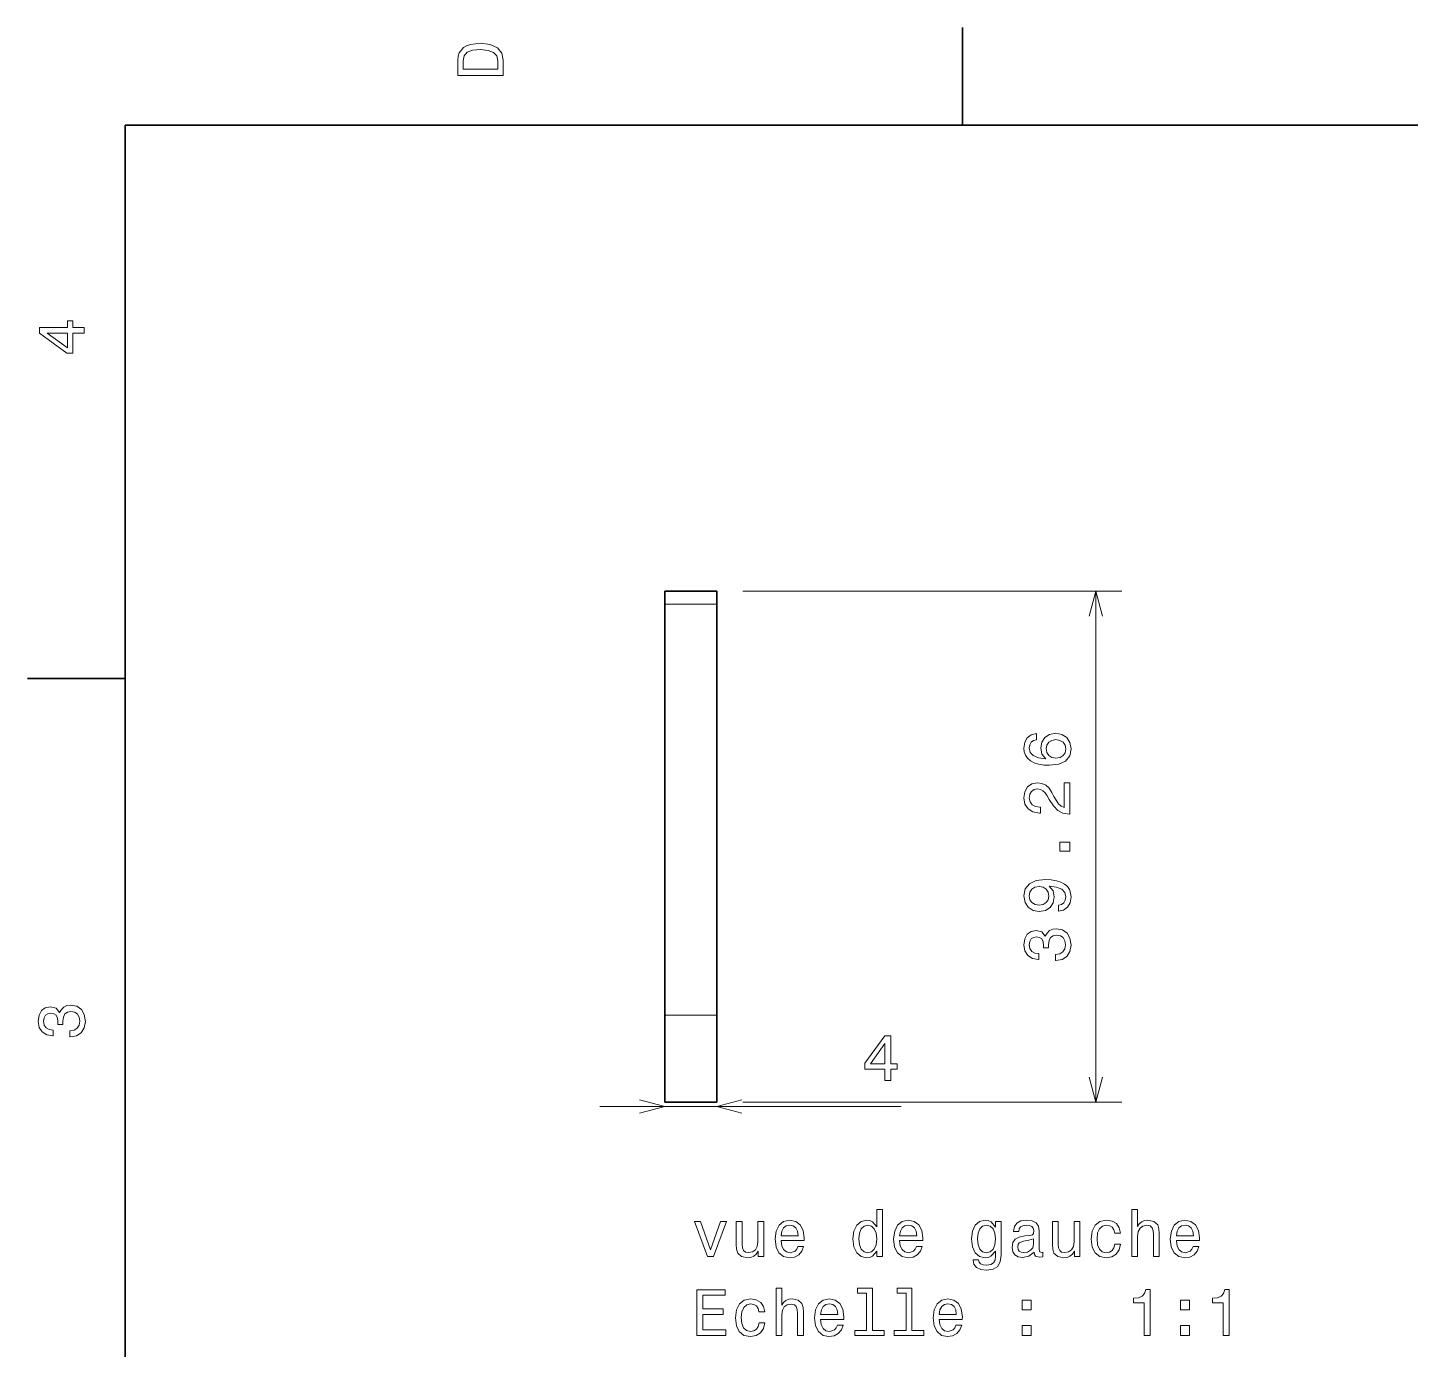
# Model space of a CAD drawing. Extents: x 0 to 297, y 0 to 210.
# Drawn here: x 2.5 to 108.7, y 106 to 207.5 of the extents above; entities that cross this region are included whole.
import ezdxf

# ---------------------------------------------------------------- set-up
doc = ezdxf.new("R2010")
doc.units = 0

msp = doc.modelspace()

# ---------------------------------------------------------------- linework, layer by layer
at = {"color": 7, "lineweight": 35, "ltscale": 0.1875}
for p, q in [((74.300003, 200), (74.300003, 207.5)), ((10, 157.5), (2.5, 157.5))]:
    msp.add_line(p, q, dxfattribs=at)
at = {"color": 7, "lineweight": 35}
for p, q in [((287, 200), (10, 200)), ((10, 200), (10, 10)), ((51.437767, 163.219543), (51.437767, 131.660126)), ((55.437767, 163.219543), (55.437767, 131.660126))]:
    msp.add_line(p, q, dxfattribs=at)
at = {"color": 7, "lineweight": 35, "ltscale": 0.025}
for p, q in [((51.437767, 163.219543), (51.437767, 164.219543)), ((55.437767, 163.219543), (55.437767, 164.219543))]:
    msp.add_line(p, q, dxfattribs=at)
at = {"color": 7, "lineweight": 35, "ltscale": 0.1}
for p, q in [((51.437767, 164.219543), (55.437767, 164.219543)), ((51.437767, 124.960129), (55.437767, 124.960129))]:
    msp.add_line(p, q, dxfattribs=at)
at = {"color": 7, "lineweight": 13}
for p, q in [((57.437767, 164.219543), (86.545364, 164.219543)), ((84.545364, 124.960129), (84.545364, 164.219543)), ((46.437767, 124.639992), (69.585487, 124.639992)), ((57.437767, 124.960129), (86.545364, 124.960129))]:
    msp.add_line(p, q, dxfattribs=at)
at = {"color": 7, "lineweight": 13, "ltscale": 0.1}
for p, q in [((51.437767, 163.219543), (55.437767, 163.219543)), ((55.437767, 131.660126), (51.437767, 131.660126))]:
    msp.add_line(p, q, dxfattribs=at)
at = {"color": 7, "lineweight": 35, "ltscale": 0.1675}
for p, q in [((51.437767, 124.960129), (51.437767, 131.660126)), ((55.437767, 124.960129), (55.437767, 131.660126))]:
    msp.add_line(p, q, dxfattribs=at)
at = {"color": 7, "lineweight": 13}
for points in [[(35.533215, 204.994965), (35.533215, 203.829971), (39.033215, 203.829971), (39.033215, 204.994965), (38.922264, 205.544678), (38.584366, 205.953171), (38.034657, 206.205338), (37.283215, 206.296112), (36.516644, 206.215424), (36.21405, 206.114563), (35.971977, 205.973343), (35.644165, 205.56485), (35.563473, 205.297562)], [(35.951801, 204.959656), (36.027451, 205.342941), (36.259438, 205.605194), (36.672985, 205.761536), (37.283215, 205.811966), (37.873272, 205.756485), (38.286816, 205.600143), (38.533936, 205.332855), (38.614628, 204.959656), (38.614628, 204.298996), (35.951801, 204.298996)], [(6.833213, 184.02739), (6.833213, 184.481277), (5.965778, 184.481277), (5.965778, 184.98056), (5.56232, 184.98056), (5.56232, 184.481277), (3.408862, 184.481277), (3.408862, 184.022339), (5.521974, 182.489197), (5.965778, 182.489197), (5.965778, 184.02739)], [(5.56232, 182.912827), (3.993876, 184.02739), (5.56232, 184.02739)], [(79.988449, 153.272263), (79.579948, 153.176437), (79.277359, 152.954529), (79.085709, 152.611603), (79.020149, 152.167786), (79.05545, 151.870239), (79.151276, 151.613037), (79.307617, 151.386093), (79.529518, 151.194443), (79.806892, 151.043152), (80.144791, 150.932205), (80.543205, 150.861603), (80.99205, 150.841431), (81.708191, 150.922119), (82.227646, 151.169235), (82.540321, 151.567642), (82.646233, 152.11232), (82.55545, 152.601501), (82.31842, 152.974701), (81.945221, 153.216782), (81.471161, 153.302521), (80.99205, 153.216782), (80.623894, 152.984802), (80.391907, 152.626724), (80.311218, 152.182922), (80.412079, 151.703812), (80.699547, 151.345749), (80.144791, 151.421387), (79.746376, 151.582779), (79.509346, 151.829895), (79.42865, 152.172836), (79.468994, 152.425003), (79.574905, 152.616638), (79.751419, 152.742722), (79.988449, 152.808289)], [(81.476204, 152.813324), (81.79393, 152.757843), (82.036003, 152.616638), (82.197388, 152.389694), (82.247818, 152.107269), (82.197388, 151.809723), (82.041046, 151.582779), (81.798965, 151.436523), (81.481247, 151.391129), (81.168564, 151.441559), (80.931534, 151.582779), (80.780235, 151.814758), (80.724762, 152.127441), (80.780235, 152.39978), (80.926491, 152.616638), (81.163521, 152.757843)], [(82.545364, 147.095306), (82.545364, 149.500931), (82.111649, 149.500931), (82.111649, 147.59964), (81.874619, 147.705536), (81.677933, 147.8871), (81.319862, 148.446899), (81.168564, 148.744446), (80.951706, 149.077301), (80.699547, 149.314331), (80.401993, 149.4505), (80.064102, 149.500931), (79.640465, 149.415192), (79.307617, 149.178162), (79.095795, 148.815048), (79.020149, 148.346039), (79.105881, 147.861877), (79.342918, 147.493729), (79.721161, 147.256699), (80.220436, 147.17601), (80.291046, 147.17601), (80.291046, 147.634933), (80.250702, 147.634933), (79.907761, 147.680328), (79.655594, 147.816498), (79.494217, 148.033356), (79.438736, 148.320816), (79.489166, 148.613327), (79.61525, 148.830185), (79.811935, 148.97139), (80.059052, 149.02182), (80.291046, 148.986526), (80.487732, 148.890701), (80.659195, 148.729324), (80.810493, 148.507416), (80.971878, 148.209869), (81.284561, 147.715637), (81.617416, 147.367645), (82.020874, 147.160873), (82.530235, 147.095306)], [(82.545364, 144.241852), (82.545364, 144.93782), (81.79393, 144.93782), (81.79393, 144.241852)], [(81.677933, 139.643433), (82.076347, 139.719086), (82.383987, 139.935944), (82.575623, 140.278885), (82.646233, 140.732773), (82.610931, 141.030334), (82.520149, 141.297623), (82.363808, 141.524567), (82.141907, 141.716202), (81.864532, 141.867508), (81.521591, 141.978455), (81.12822, 142.044022), (80.674332, 142.069229), (79.963234, 141.98349), (79.443779, 141.736374), (79.131104, 141.343002), (79.020149, 140.803375), (79.110931, 140.309143), (79.353004, 139.935944), (79.726204, 139.693878), (80.195221, 139.613174), (80.679375, 139.693878), (81.047531, 139.930908), (81.279518, 140.283936), (81.355164, 140.732773), (81.259346, 141.206848), (80.966835, 141.564911), (81.526634, 141.484222), (81.925049, 141.32283), (82.162079, 141.075714), (82.237732, 140.737823), (82.202423, 140.475571), (82.091476, 140.283936), (81.914963, 140.157852), (81.677933, 140.107422)], [(80.190178, 140.102371), (79.877502, 140.152802), (79.630379, 140.294022), (79.474045, 140.515915), (79.418564, 140.803375), (79.474045, 141.100937), (79.630379, 141.327881), (79.872452, 141.469086), (80.185135, 141.524567), (80.502861, 141.469086), (80.739891, 141.327881), (80.886147, 141.095886), (80.936577, 140.788254), (80.886147, 140.51088), (80.739891, 140.294022), (80.507904, 140.152802)], [(81.445938, 135.846893), (81.481247, 135.846893), (81.965393, 135.927597), (82.328506, 136.164627), (82.560493, 136.537827), (82.646233, 137.032059), (82.560493, 137.556549), (82.338593, 137.949921), (81.985565, 138.202087), (81.531677, 138.292862), (81.234131, 138.252518), (80.99205, 138.141571), (80.80545, 137.960007), (80.669289, 137.717941), (80.39695, 138.045746), (79.963234, 138.161743), (79.569862, 138.08609), (79.272308, 137.869232), (79.085709, 137.516205), (79.020149, 137.032059), (79.100845, 136.578171), (79.322746, 136.230179), (79.675766, 136.003235), (80.144791, 135.927597), (80.180092, 135.927597), (80.180092, 136.376434), (79.857323, 136.416779), (79.625336, 136.547913), (79.484131, 136.75972), (79.433693, 137.057266), (79.474045, 137.319519), (79.579948, 137.511169), (79.751419, 137.627151), (79.983406, 137.672546), (80.230522, 137.627151), (80.39695, 137.506119), (80.497818, 137.294312), (80.528076, 137.006836), (80.523033, 136.81015), (80.921448, 136.81015), (80.911362, 137.057266), (80.956749, 137.375), (81.077789, 137.61203), (81.274475, 137.753235), (81.531677, 137.803665), (81.824188, 137.748199), (82.041046, 137.601944), (82.177208, 137.369949), (82.222595, 137.062317), (82.172165, 136.744598), (82.020874, 136.512604), (81.778793, 136.366348), (81.445938, 136.310883)], [(5.73379, 129.979111), (5.769093, 129.979111), (6.253242, 130.059799), (6.616354, 130.296829), (6.848343, 130.670029), (6.934078, 131.164276), (6.848343, 131.688766), (6.626441, 132.082138), (6.273415, 132.334305), (5.819525, 132.425079), (5.521974, 132.384735), (5.279899, 132.273788), (5.0933, 132.092224), (4.957133, 131.850143), (4.684798, 132.177963), (4.251081, 132.293961), (3.857709, 132.218307), (3.560158, 132.00145), (3.373559, 131.648422), (3.307997, 131.164276), (3.388689, 130.710388), (3.610591, 130.362396), (3.963617, 130.135452), (4.432637, 130.059799), (4.46794, 130.059799), (4.46794, 130.508652), (4.145173, 130.548996), (3.913184, 130.680115), (3.771974, 130.891937), (3.721542, 131.189484), (3.761888, 131.451736), (3.867795, 131.643372), (4.039265, 131.759369), (4.271254, 131.804764), (4.518372, 131.759369), (4.684798, 131.638336), (4.785663, 131.426514), (4.815922, 131.139053), (4.810879, 130.942368), (5.209294, 130.942368), (5.199208, 131.189484), (5.244596, 131.507217), (5.365634, 131.744247), (5.56232, 131.885452), (5.819525, 131.935883), (6.112032, 131.880417), (6.328891, 131.734161), (6.465058, 131.502167), (6.510447, 131.194534), (6.460014, 130.876801), (6.308718, 130.644821), (6.066643, 130.498566), (5.73379, 130.443085)], [(68.344856, 126.639992), (68.798744, 126.639992), (68.798744, 127.507431), (69.298027, 127.507431), (69.298027, 127.910889), (68.798744, 127.910889), (68.798744, 130.064346), (68.339813, 130.064346), (66.806671, 127.951233), (66.806671, 127.507431), (68.344856, 127.507431)], [(67.230301, 127.910889), (68.344856, 129.479324), (68.344856, 127.910889)], [(54.723789, 113.1035), (55.19281, 113.1035), (56.181282, 115.811714), (55.722351, 115.811714), (54.960823, 113.627998), (54.184166, 115.811714), (53.720188, 115.811714)], [(59.035751, 115.811714), (58.591946, 115.811714), (58.591946, 114.248314), (58.541512, 113.885201), (58.39526, 113.622955), (58.168316, 113.461571), (57.870766, 113.41114), (57.633732, 113.451485), (57.482437, 113.572517), (57.396702, 113.779289), (57.37653, 114.0718), (57.37653, 115.811714), (56.932724, 115.811714), (56.932724, 114.031456), (56.947853, 113.673386), (57.043674, 113.375832), (57.336182, 113.1035), (57.805202, 113.007683), (58.057365, 113.042984), (58.274223, 113.133759), (58.460823, 113.2901), (58.612118, 113.517044), (58.612118, 113.1035), (59.035751, 113.1035)], [(60.372204, 114.329002), (62.147423, 114.329002), (62.152466, 114.535774), (62.071774, 115.115746), (61.849869, 115.549469), (61.496845, 115.811714), (61.027824, 115.907532), (60.56889, 115.806671), (60.215866, 115.524246), (59.988918, 115.065315), (59.90823, 114.460129), (59.983875, 113.839813), (60.210823, 113.385918), (60.558804, 113.1035), (61.012695, 113.007683), (61.406067, 113.073242), (61.728832, 113.244713), (61.965866, 113.517044), (62.102032, 113.880157), (61.663273, 113.880157), (61.572495, 113.678429), (61.441368, 113.52713), (61.068169, 113.406097), (60.780708, 113.461571), (60.563847, 113.638084), (60.422638, 113.925545), (60.372204, 114.313873)], [(67.720184, 113.522087), (67.720184, 113.1035), (68.163994, 113.1035), (68.163994, 116.724541), (67.725235, 116.724541), (67.725235, 115.39817), (67.387337, 115.781456), (67.180565, 115.872231), (66.943527, 115.907532), (66.514854, 115.806671), (66.182007, 115.524246), (65.965149, 115.070358), (65.889496, 114.460129), (65.965149, 113.849899), (66.182007, 113.390961), (66.514854, 113.1035), (66.943527, 113.007683), (67.180565, 113.042984), (67.39238, 113.133759)], [(69.48027, 114.329002), (71.255493, 114.329002), (71.260536, 114.535774), (71.17984, 115.115746), (70.957939, 115.549469), (70.604912, 115.811714), (70.135895, 115.907532), (69.676956, 115.806671), (69.323936, 115.524246), (69.096992, 115.065315), (69.016296, 114.460129), (69.091949, 113.839813), (69.318893, 113.385918), (69.66687, 113.1035), (70.120766, 113.007683), (70.514137, 113.073242), (70.836899, 113.244713), (71.073936, 113.517044), (71.210098, 113.880157), (70.771339, 113.880157), (70.680565, 113.678429), (70.549438, 113.52713), (70.176239, 113.406097), (69.888779, 113.461571), (69.671921, 113.638084), (69.530708, 113.925545), (69.48027, 114.313873)], [(77.272064, 113.224541), (77.272064, 115.811714), (76.848434, 115.811714), (76.848434, 115.372955), (76.50045, 115.77137), (76.288635, 115.872231), (76.051605, 115.907532), (75.622925, 115.806671), (75.29007, 115.524246), (75.073212, 115.070358), (74.997566, 114.460129), (75.073212, 113.844856), (75.29007, 113.390961), (75.622925, 113.1035), (76.051605, 113.007683), (76.293678, 113.042984), (76.495407, 113.133759), (76.848434, 113.517044), (76.848434, 113.133759), (76.80809, 112.831169), (76.697136, 112.614304), (76.485321, 112.488228), (76.167595, 112.442841), (75.890221, 112.473099), (75.693535, 112.548744), (75.577538, 112.679871), (75.542236, 112.856384), (75.113564, 112.856384), (75.113564, 112.836212), (75.179123, 112.513443), (75.380852, 112.27137), (75.703621, 112.115028), (76.14238, 112.059555), (76.666878, 112.135201), (77.014862, 112.347015), (77.211548, 112.715172)], [(79.808807, 113.456528), (79.808807, 113.441399), (79.834023, 113.269928), (79.909668, 113.148888), (80.227394, 113.05307), (80.47451, 113.093414), (80.47451, 113.436356), (80.368607, 113.421227), (80.227394, 113.486786), (80.202179, 113.688515), (80.202179, 115.09053), (80.141663, 115.448601), (79.965149, 115.70076), (79.657509, 115.852058), (79.223793, 115.907532), (78.800156, 115.847015), (78.48748, 115.675545), (78.290794, 115.408257), (78.225235, 115.055229), (78.225235, 115.024971), (78.623642, 115.024971), (78.658951, 115.236786), (78.769897, 115.388084), (78.951454, 115.478859), (79.208664, 115.51416), (79.45578, 115.488945), (79.632294, 115.4133), (79.738197, 115.282173), (79.773499, 115.100616), (79.753326, 114.888802), (79.672638, 114.782898), (79.470909, 114.73246), (79.092667, 114.692116), (78.658951, 114.601341), (78.351311, 114.439957), (78.169754, 114.187798), (78.114281, 113.814598), (78.164711, 113.481743), (78.321053, 113.234627), (78.573212, 113.078285), (78.921196, 113.022812), (79.390213, 113.128716)], [(83.323936, 115.811714), (82.880127, 115.811714), (82.880127, 114.248314), (82.829697, 113.885201), (82.683441, 113.622955), (82.456497, 113.461571), (82.158951, 113.41114), (81.921921, 113.451485), (81.770622, 113.572517), (81.684883, 113.779289), (81.664711, 114.0718), (81.664711, 115.811714), (81.220909, 115.811714), (81.220909, 114.031456), (81.236038, 113.673386), (81.331863, 113.375832), (81.624367, 113.1035), (82.093384, 113.007683), (82.345551, 113.042984), (82.562408, 113.133759), (82.749008, 113.2901), (82.900299, 113.517044), (82.900299, 113.1035), (83.323936, 113.1035)], [(85.996841, 114.914017), (86.435608, 114.914017), (86.344826, 115.317474), (86.127968, 115.635201), (85.79007, 115.831886), (85.351311, 115.907532), (84.867157, 115.806671), (84.499008, 115.524246), (84.267014, 115.065315), (84.186325, 114.450043), (84.261978, 113.839813), (84.488922, 113.385918), (84.846985, 113.1035), (85.336182, 113.007683), (85.769897, 113.083328), (86.107796, 113.295143), (86.339783, 113.627998), (86.440643, 114.0718), (86.017014, 114.0718), (85.941368, 113.789383), (85.800156, 113.57756), (85.598434, 113.446442), (85.351311, 113.406097), (85.043671, 113.471657), (84.82177, 113.673386), (84.685608, 114.001198), (84.640213, 114.465172), (84.685608, 114.91906), (84.826813, 115.246872), (85.053757, 115.448601), (85.351311, 115.519203), (85.613556, 115.473816), (85.810242, 115.357826), (85.941368, 115.166183)], [(87.308083, 113.1035), (87.751884, 113.1035), (87.751884, 114.666901), (87.797272, 115.024971), (87.943527, 115.287216), (88.170471, 115.448601), (88.473068, 115.509117), (88.715141, 115.458687), (88.86644, 115.322517), (88.942093, 115.095573), (88.9673, 114.792984), (88.9673, 113.1035), (89.41111, 113.1035), (89.41111, 114.883759), (89.39093, 115.241829), (89.300156, 115.539383), (89.002609, 115.811714), (88.538635, 115.907532), (88.286469, 115.872231), (88.069611, 115.776413), (87.888054, 115.625114), (87.751884, 115.418343), (87.751884, 116.724541), (87.308083, 116.724541)], [(90.732437, 114.329002), (92.507645, 114.329002), (92.512695, 114.535774), (92.431999, 115.115746), (92.210098, 115.549469), (91.857071, 115.811714), (91.388054, 115.907532), (90.929123, 115.806671), (90.576096, 115.524246), (90.349152, 115.065315), (90.268456, 114.460129), (90.344101, 113.839813), (90.571045, 113.385918), (90.919037, 113.1035), (91.372925, 113.007683), (91.766296, 113.073242), (92.089066, 113.244713), (92.326096, 113.517044), (92.462265, 113.880157), (92.023499, 113.880157), (91.932724, 113.678429), (91.801598, 113.52713), (91.428398, 113.406097), (91.14093, 113.461571), (90.924072, 113.638084), (90.782867, 113.925545), (90.732437, 114.313873)], [(60.372204, 114.702202), (60.427681, 115.050186), (60.563847, 115.307388), (60.770622, 115.46373), (61.042953, 115.519203), (61.310246, 115.46373), (61.517017, 115.307388), (61.643097, 115.050186), (61.688488, 114.702202)], [(67.01918, 115.509117), (67.311684, 115.438515), (67.533585, 115.241829), (67.664711, 114.914017), (67.715149, 114.460129), (67.664711, 114.001198), (67.533585, 113.673386), (67.311684, 113.471657), (67.01918, 113.406097), (66.741806, 113.471657), (66.529984, 113.673386), (66.388779, 114.006241), (66.343384, 114.460129), (66.388779, 114.908974), (66.529984, 115.236786), (66.741806, 115.438515)], [(69.48027, 114.702202), (69.535751, 115.050186), (69.671921, 115.307388), (69.878693, 115.46373), (70.151024, 115.519203), (70.41832, 115.46373), (70.625092, 115.307388), (70.751167, 115.050186), (70.796555, 114.702202)], [(75.456497, 114.460129), (75.501892, 114.908974), (75.638062, 115.241829), (75.849869, 115.438515), (76.132294, 115.509117), (76.42984, 115.438515), (76.651749, 115.241829), (76.78791, 114.908974), (76.838348, 114.460129), (76.78791, 114.001198), (76.651749, 113.673386), (76.42984, 113.471657), (76.132294, 113.406097), (75.849869, 113.471657), (75.638062, 113.673386), (75.501892, 114.006241)], [(90.732437, 114.702202), (90.787903, 115.050186), (90.924072, 115.307388), (91.130844, 115.46373), (91.403183, 115.519203), (91.670471, 115.46373), (91.877243, 115.307388), (92.003326, 115.050186), (92.048714, 114.702202)], [(79.758377, 114.051628), (79.697853, 113.789383), (79.536469, 113.587646), (79.294395, 113.456528), (78.996841, 113.41114), (78.805206, 113.436356), (78.669037, 113.517044), (78.583298, 113.658257), (78.558083, 113.854942), (78.578262, 114.031456), (78.658951, 114.157532), (78.98172, 114.298744), (79.390213, 114.359261), (79.758377, 114.480301)], [(53.896702, 107.056671), (56.115723, 107.056671), (56.115723, 107.480301), (54.36068, 107.480301), (54.36068, 108.665459), (55.92408, 108.665459), (55.92408, 109.084045), (54.36068, 109.084045), (54.36068, 110.133041), (56.075375, 110.133041), (56.075375, 110.556671), (53.896702, 110.556671)], [(59.983875, 107.056671), (60.427681, 107.056671), (60.427681, 108.620071), (60.473068, 108.978142), (60.619324, 109.240387), (60.846268, 109.401772), (61.148861, 109.462288), (61.390938, 109.411858), (61.542236, 109.275688), (61.617882, 109.048744), (61.643097, 108.746155), (61.643097, 107.056671), (62.086903, 107.056671), (62.086903, 108.836929), (62.06673, 109.195), (61.975952, 109.492554), (61.678402, 109.764885), (61.214424, 109.860703), (60.962265, 109.825401), (60.745403, 109.729584), (60.563847, 109.578285), (60.427681, 109.371513), (60.427681, 110.677711), (59.983875, 110.677711)], [(66.938492, 110.304512), (66.938492, 107.429871), (66.025665, 107.429871), (66.025665, 107.056671), (68.29007, 107.056671), (68.29007, 107.429871), (67.382294, 107.429871), (67.382294, 110.677711), (66.242523, 110.677711), (66.242523, 110.304512)], [(69.97451, 110.304512), (69.97451, 107.429871), (69.061684, 107.429871), (69.061684, 107.056671), (71.326096, 107.056671), (71.326096, 107.429871), (70.41832, 107.429871), (70.41832, 110.677711), (69.278549, 110.677711), (69.278549, 110.304512)], [(88.261253, 107.056671), (88.720184, 107.056671), (88.720184, 110.581886), (88.377243, 110.581886), (88.286469, 110.274254), (88.104912, 110.067474), (87.82753, 109.946442), (87.444244, 109.906097), (87.444244, 109.548027), (88.261253, 109.548027)], [(94.333298, 107.056671), (94.792229, 107.056671), (94.792229, 110.581886), (94.449295, 110.581886), (94.358513, 110.274254), (94.176956, 110.067474), (93.899582, 109.946442), (93.516296, 109.906097), (93.516296, 109.548027), (94.333298, 109.548027)], [(58.672638, 108.867188), (59.111397, 108.867188), (59.020622, 109.270645), (58.803761, 109.588371), (58.465866, 109.785057), (58.027103, 109.860703), (57.542953, 109.759842), (57.174797, 109.477417), (56.94281, 109.018486), (56.862118, 108.403214), (56.937767, 107.792984), (57.164711, 107.339088), (57.522781, 107.056671), (58.011974, 106.960854), (58.445694, 107.036499), (58.783588, 107.248314), (59.015575, 107.581169), (59.11644, 108.024971), (58.69281, 108.024971), (58.617161, 107.742554), (58.475952, 107.530731), (58.274223, 107.399612), (58.027103, 107.359268), (57.719467, 107.424828), (57.497566, 107.626556), (57.361397, 107.954369), (57.31601, 108.418343), (57.361397, 108.872231), (57.502609, 109.200043), (57.729553, 109.401772), (58.027103, 109.472374), (58.289352, 109.426987), (58.486038, 109.310997), (58.617161, 109.119354)], [(63.408226, 108.282173), (65.183441, 108.282173), (65.188492, 108.488945), (65.107796, 109.068916), (64.885895, 109.50264), (64.532867, 109.764885), (64.06385, 109.860703), (63.604916, 109.759842), (63.251888, 109.477417), (63.024944, 109.018486), (62.944252, 108.4133), (63.019901, 107.792984), (63.246845, 107.339088), (63.594826, 107.056671), (64.048721, 106.960854), (64.442093, 107.026413), (64.764854, 107.197884), (65.001892, 107.470215), (65.138054, 107.833328), (64.699295, 107.833328), (64.608521, 107.631599), (64.477394, 107.480301), (64.104195, 107.359268), (63.81673, 107.414742), (63.599869, 107.591255), (63.45866, 107.878716), (63.408226, 108.267044)], [(63.408226, 108.655373), (63.463703, 109.003357), (63.599869, 109.260559), (63.806644, 109.416901), (64.078979, 109.472374), (64.346268, 109.416901), (64.55304, 109.260559), (64.679123, 109.003357), (64.72451, 108.655373)], [(72.516296, 108.282173), (74.291512, 108.282173), (74.296555, 108.488945), (74.215866, 109.068916), (73.993965, 109.50264), (73.640938, 109.764885), (73.171921, 109.860703), (72.712982, 109.759842), (72.359955, 109.477417), (72.133011, 109.018486), (72.052322, 108.4133), (72.127968, 107.792984), (72.354912, 107.339088), (72.702896, 107.056671), (73.156784, 106.960854), (73.550156, 107.026413), (73.872925, 107.197884), (74.109955, 107.470215), (74.246124, 107.833328), (73.807365, 107.833328), (73.716583, 107.631599), (73.585464, 107.480301), (73.212265, 107.359268), (72.924797, 107.414742), (72.707939, 107.591255), (72.566727, 107.878716), (72.516296, 108.267044)], [(72.516296, 108.655373), (72.571777, 109.003357), (72.707939, 109.260559), (72.914711, 109.416901), (73.18705, 109.472374), (73.454338, 109.416901), (73.66111, 109.260559), (73.787193, 109.003357), (73.832581, 108.655373)], [(78.895981, 109.013443), (79.591949, 109.013443), (79.591949, 109.764885), (78.895981, 109.764885)], [(91.04007, 109.013443), (91.736038, 109.013443), (91.736038, 109.764885), (91.04007, 109.764885)], [(78.895981, 107.056671), (79.591949, 107.056671), (79.591949, 107.808113), (78.895981, 107.808113)], [(91.04007, 107.056671), (91.736038, 107.056671), (91.736038, 107.808113), (91.04007, 107.808113)]]:
    msp.add_lwpolyline(points, close=True, dxfattribs=at)
for points in [[(85.063004, 162.287704), (84.545364, 164.219543), (84.027725, 162.287704)], [(84.027725, 126.891975), (84.545364, 124.960129), (85.063004, 126.891975)], [(49.505917, 124.122353), (51.437767, 124.639992), (49.505917, 125.157631)], [(57.369617, 125.157631), (55.437767, 124.639992), (57.369617, 124.122353)]]:
    msp.add_lwpolyline(points, dxfattribs=at)

doc.saveas('drawing.dxf')
